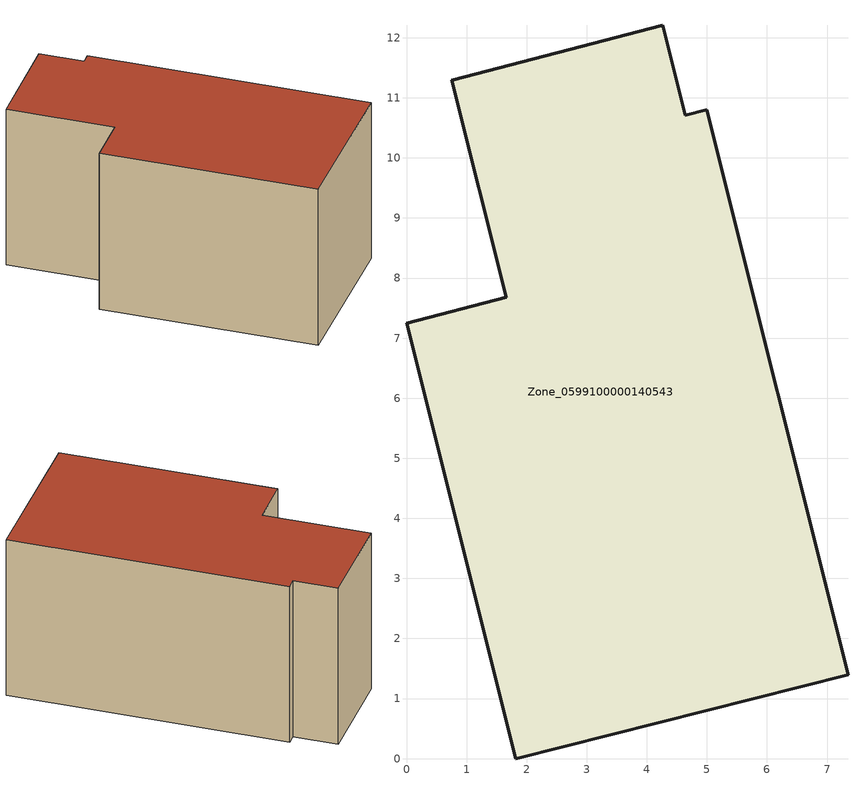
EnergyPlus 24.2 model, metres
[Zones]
Zone_0599100000140543
 floor ground (C_G): 0,7.25 1.66,7.68 0.75,11.29 4.26,12.21 4.64,10.71 5,10.8 7.35,1.4 1.82,0 z0
 wall outside (C_F): 1.66,7.68 0,7.25 1.82,0 7.35,1.4 5,10.8 4.64,10.71 4.26,12.21 0.75,11.29 1.66,7.68 z0:5.94
 roof outside (C_R): 5,10.8 4.64,10.71 4.26,12.21 0.75,11.29 1.66,7.68 0,7.25 1.82,0 7.35,1.4 z5.94
[BUILDING]
Pand.0599100000140543: North Axis=0; Terrain=City; Loads Convergence Tolerance Value=0.04; Temperature Convergence Tolerance Value=0.4; Solar Distribution=FullExterior; Maximum Number of Warmup Days=25; Minimum Number of Warmup Days=1
[Site:Location]
Rotterdam.The.Hague.AP_ZH_NLD Design_Conditions: Latitude=51.96; Longitude=4.45; Time Zone=1; Elevation=-4.5
[SITE:GROUNDTEMPERATURE:BUILDINGSURFACE]
18, 18, 18, 18, 18, 18, 18, 18, 18, 18, 18, 18
[MATERIAL] Thermal Absorptance=0.9; Solar Absorptance=0.7; Visible Absorptance=0.7
Name | Roughness | Thickness | Conductivity | Density | Specific Heat
G.TC.1992-2005 | MediumSmooth | 0.15 | 0.06 | 540 | 1210
F.TC.1992-2005 | Rough | 0.3 | 0.12 | 1920 | 840
R.TC.1992-2005 | MediumRough | 0.2 | 0.08 | 1500 | 1000
[CONSTRUCTION]
C_G: G.TC.1992-2005
C_F: F.TC.1992-2005
C_R: R.TC.1992-2005
[ZONE]
Zone_0599100000140543: Type=1; Multiplier=1; Ceiling Height=Autocalculate; Volume=Autocalculate; Floor Area=autocalculate; Part of Total Floor Area=Yes
[ZONEINFILTRATION:DESIGNFLOWRATE]
Infil_Zone_0599100000140543: Zone or ZoneList or Space or SpaceList=Zone_0599100000140543; Schedule=AlwaysOn; Design Flow Rate Calculation Method=Flow/Area; Flow Rate per Floor Area=0.0015; Constant Term Coefficient=1; Temperature Term Coefficient=0; Velocity Term Coefficient=0; Velocity Squared Term Coefficient=0
[HVACTEMPLATE:ZONE:IDEALLOADSAIRSYSTEM]
Zone_0599100000140543: Maximum Heating Supply Air Temperature=50; Minimum Cooling Supply Air Temperature=13; Maximum Heating Supply Air Humidity Ratio=0.0156; Minimum Cooling Supply Air Humidity Ratio=0.0077; Heating Limit=NoLimit; Cooling Limit=NoLimit; Dehumidification Control Type=ConstantSensibleHeatRatio; Cooling Sensible Heat Ratio=0.7; Dehumidification Setpoint=60; Humidification Control Type=None; Humidification Setpoint=30; Outdoor Air Method=None; Outdoor Air Flow Rate per Person=0.00944; Outdoor Air Flow Rate per Zone Floor Area=0; Outdoor Air Flow Rate per Zone=0; Demand Controlled Ventilation Type=None; Outdoor Air Economizer Type=NoEconomizer; Heat Recovery Type=None; Sensible Heat Recovery Effectiveness=0.7; Latent Heat Recovery Effectiveness=0.65
[ZONECONTROL:THERMOSTAT]
ThermostatControl_Zone_0599100000140543: Zone or ZoneList=Zone_0599100000140543; Control Type Schedule=DualSetpointControlType; Control 1=Thermostat_Zone_0599100000140543; Temperature Difference Between Cutout And Setpoint=0
[THERMOSTATSETPOINT:DUALSETPOINT]
Thermostat_Zone_0599100000140543: Heating Setpoint Temperature Schedule=HeatingSetpoint_Zone_0599100000140543; Cooling Setpoint Temperature Schedule=CoolingSetpoint_Zone_0599100000140543
[SCHEDULE:COMPACT]
HeatingSetpoint_Zone_0599100000140543: Through: 12/31, For: AllDays, Until: 24:00, 21
CoolingSetpoint_Zone_0599100000140543: Through: 12/31, For: AllDays, Until: 24:00, 24
DualSetpointControlType: Through: 12/31, For: AllDays, Until: 24:00, 4
AlwaysOn: Through: 12/31, For: AllDays, Until: 24:00, 1
